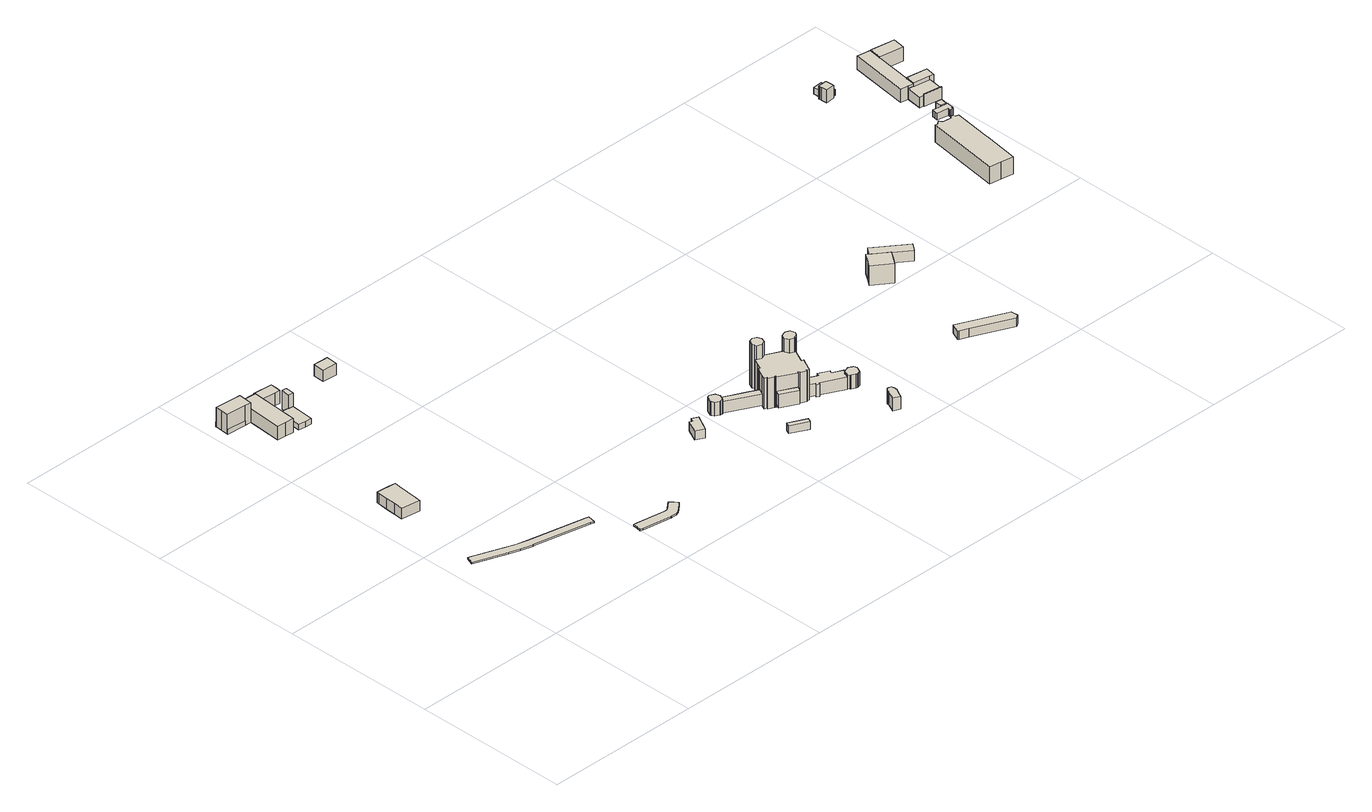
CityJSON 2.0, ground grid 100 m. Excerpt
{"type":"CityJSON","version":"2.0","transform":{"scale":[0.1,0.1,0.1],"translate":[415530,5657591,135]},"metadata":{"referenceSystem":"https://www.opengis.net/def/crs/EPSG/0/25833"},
"CityObjects":{
"building1":{"type":"Building","attributes":{"name":"Schloss Albrechtsberg","Dachtyp_tdc":"tdcPolyFlatRoof","Gemeindeschluessel":14612000,"Dachneigung":0,"QualitaetDacherkennung":100,"Geometrietyp2DReferenz":"3000","measuredHeight":7.02,"function":"31001_3031","roofType":"1000"},"geometry":[{"type":"Solid","lod":"1","boundaries":[[[[0,1,2,3,4,5,6,7,8,9]],[[10,11,12,13,14,15,16,17,18,19]],[[9,11,10,0]],[[8,12,11,9]],[[7,13,12,8]],[[6,14,13,7]],[[5,15,14,6]],[[4,16,15,5]],[[3,17,16,4]],[[2,18,17,3]],[[1,19,18,2]],[[0,10,19,1]]]]}]},
"building2":{"type":"Building","attributes":{"Erfassungsdatum_Objekt":"2022-03-29","BodenHoehe":138.06,"gemHoehe":0,"BauwerkHoehe":1,"Breite":5,"Gemeindeschluessel":"14612000","Geometrietyp2DReferenz":"3000","measuredHeight":1,"function":"53001_1800"},"geometry":[{"type":"Solid","lod":"1","boundaries":[[[[20,21,22,23,24,25,26,27,28,29,30,31,32,33,34,35,36,37]],[[38,39,40,41,42,43,44,45,46,47,48,49,50,51,52,53,54,55]],[[37,39,38,20]],[[36,40,39,37]],[[35,41,40,36]],[[34,42,41,35]],[[33,43,42,34]],[[32,44,43,33]],[[31,45,44,32]],[[30,46,45,31]],[[29,47,46,30]],[[28,48,47,29]],[[27,49,48,28]],[[26,50,49,27]],[[25,51,50,26]],[[24,52,51,25]],[[23,53,52,24]],[[22,54,53,23]],[[21,55,54,22]],[[20,38,55,21]]]]}]},
"building3":{"type":"Building","attributes":{"name":"JugendKunstschule Dresden","Gemeindeschluessel":14612000,"Geometrietyp2DReferenz":"3000","function":"31001_3021","roofType":"9999"},"children":["building3-1","building3-2","building3-3","building3-4","building3-5"]},
"building3-1":{"type":"BuildingPart","attributes":{"Dachtyp_tdc":"tdcPolyFlatRoof","Dachneigung":0,"QualitaetDacherkennung":0,"Geometrietyp2DReferenz":"3000","measuredHeight":3,"roofType":"9999"},"parents":["building3"],"geometry":[{"type":"Solid","lod":"1","boundaries":[[[[56,57,58,59,60,61]],[[62,63,64,65,66,67]],[[61,63,62,56]],[[60,64,63,61]],[[59,65,64,60]],[[58,66,65,59]],[[57,67,66,58]],[[56,62,67,57]]]]}]},
"building3-2":{"type":"BuildingPart","attributes":{"Dachtyp_tdc":"tdcHipAndGableRoof","Dachneigung":13.18,"QualitaetDacherkennung":89,"Geometrietyp2DReferenz":"3000","measuredHeight":9.62,"roofType":"5000"},"parents":["building3"],"geometry":[{"type":"Solid","lod":"1","boundaries":[[[[68,69,70,71,72,73,74,75]],[[76,77,78,79,80,81,82,83]],[[75,77,76,68]],[[74,78,77,75]],[[73,79,78,74]],[[72,80,79,73]],[[71,81,80,72]],[[70,82,81,71]],[[69,83,82,70]],[[68,76,83,69]]]]}]},
"building3-3":{"type":"BuildingPart","attributes":{"Dachtyp_tdc":"tdcGableRoof","Dachneigung":13.86,"QualitaetDacherkennung":63,"Geometrietyp2DReferenz":"3000","measuredHeight":13.36,"roofType":"3100"},"parents":["building3"],"geometry":[{"type":"Solid","lod":"1","boundaries":[[[[84,85,86,87,88,89,90,91,92]],[[93,94,95,62,67,80,96,79,97]],[[92,94,93,84]],[[91,95,94,92]],[[90,62,95,91]],[[89,67,62,90]],[[88,80,67,89]],[[87,96,80,88]],[[86,79,96,87]],[[85,97,79,86]],[[84,93,97,85]]]]}]},
"building3-4":{"type":"BuildingPart","attributes":{"Dachtyp_tdc":"tdcPolyFlatRoof","Dachneigung":0,"QualitaetDacherkennung":0,"Geometrietyp2DReferenz":"3000","measuredHeight":3.04,"roofType":"9999"},"parents":["building3"],"geometry":[{"type":"Solid","lod":"1","boundaries":[[[[98,99,100,101,102]],[[103,104,93,97,105]],[[102,104,103,98]],[[101,93,104,102]],[[100,97,93,101]],[[99,105,97,100]],[[98,103,105,99]]]]}]},
"building3-5":{"type":"BuildingPart","attributes":{"Dachtyp_tdc":"tdcGableRoof","Dachneigung":13.9,"QualitaetDacherkennung":79,"Geometrietyp2DReferenz":"3000","measuredHeight":9.22,"roofType":"3100"},"parents":["building3"],"geometry":[{"type":"Solid","lod":"1","boundaries":[[[[106,107,108,109,110,111,112,113,114,115]],[[116,83,82,117,81,118,119,120,121,122]],[[115,83,116,106]],[[114,82,83,115]],[[113,117,82,114]],[[112,81,117,113]],[[111,118,81,112]],[[110,119,118,111]],[[109,120,119,110]],[[108,121,120,109]],[[107,122,121,108]],[[106,116,122,107]]]]}]},
"building4":{"type":"Building","attributes":{"Dachtyp_tdc":"tdcGableRoof","Gemeindeschluessel":14612000,"Dachneigung":10.42,"QualitaetDacherkennung":85,"Geometrietyp2DReferenz":"3000","measuredHeight":4.04,"function":"31001_9998","roofType":"3100"},"geometry":[{"type":"Solid","lod":"1","boundaries":[[[[123,124,125,126,127,128,129,130]],[[131,132,133,134,135,136,137,138]],[[130,132,131,123]],[[129,133,132,130]],[[128,134,133,129]],[[127,135,134,128]],[[126,136,135,127]],[[125,137,136,126]],[[124,138,137,125]],[[123,131,138,124]]]]}]},
"building5":{"type":"Building","attributes":{"Dachtyp_tdc":"tdcFreeFormRoof","Gemeindeschluessel":14612000,"Dachneigung":67.08,"QualitaetDacherkennung":7,"Geometrietyp2DReferenz":"3000","measuredHeight":14.11,"function":"31001_9998","roofType":"5000"},"geometry":[{"type":"Solid","lod":"1","boundaries":[[[[139,140,141,142,143]],[[144,145,146,147,148]],[[143,145,144,139]],[[142,146,145,143]],[[141,147,146,142]],[[140,148,147,141]],[[139,144,148,140]]]]}]},
"building6":{"type":"Building","attributes":{"Erfassungsdatum_Objekt":"2022-03-29","BodenHoehe":135.21,"gemHoehe":0,"BauwerkHoehe":1,"Breite":6,"Gemeindeschluessel":"14612000","Geometrietyp2DReferenz":"3000","measuredHeight":1,"function":"53001_1800"},"geometry":[{"type":"Solid","lod":"1","boundaries":[[[[149,150,151,152,153,154,155,156,157,158,159,160,161,162,163,164,165,166]],[[167,168,169,170,171,172,173,174,175,176,177,178,179,180,181,182,183,184]],[[166,168,167,149]],[[165,169,168,166]],[[164,170,169,165]],[[163,171,170,164]],[[162,172,171,163]],[[161,173,172,162]],[[160,174,173,161]],[[159,175,174,160]],[[158,176,175,159]],[[157,177,176,158]],[[156,178,177,157]],[[155,179,178,156]],[[154,180,179,155]],[[153,181,180,154]],[[152,182,181,153]],[[151,183,182,152]],[[150,184,183,151]],[[149,167,184,150]]]]}]},
"building7":{"type":"Building","attributes":{"Dachtyp_tdc":"tdcGableRoof","Gemeindeschluessel":14612000,"Dachneigung":61.75,"QualitaetDacherkennung":5,"Geometrietyp2DReferenz":"3000","measuredHeight":13.37,"function":"31001_9998","roofType":"3100"},"geometry":[{"type":"Solid","lod":"1","boundaries":[[[[185,186,187,188]],[[189,190,191,192]],[[188,190,189,185]],[[187,191,190,188]],[[186,192,191,187]],[[185,189,192,186]]]]}]},
"building8":{"type":"Building","attributes":{"Dachtyp_tdc":"tdcPolyFlatRoof","Gemeindeschluessel":14612000,"Dachneigung":0,"QualitaetDacherkennung":0,"Geometrietyp2DReferenz":"3000","BezugspunktDach":"2000","measuredHeight":5.73,"function":"31001_9998"},"geometry":[{"type":"Solid","lod":"1","boundaries":[[[[193,194,195,196,197,198]],[[199,200,201,202,203,204]],[[198,200,199,193]],[[197,201,200,198]],[[196,202,201,197]],[[195,203,202,196]],[[194,204,203,195]],[[193,199,204,194]]]]}]},
"building9":{"type":"Building","attributes":{"Dachtyp_tdc":"tdcPolyFlatRoof","Gemeindeschluessel":14612000,"Dachneigung":0,"QualitaetDacherkennung":60,"Geometrietyp2DReferenz":"3000","measuredHeight":4.98,"function":"31001_9998","roofType":"1000"},"geometry":[{"type":"Solid","lod":"1","boundaries":[[[[205,206,207,208]],[[209,210,211,212]],[[208,210,209,205]],[[207,211,210,208]],[[206,212,211,207]],[[205,209,212,206]]]]}]},
"building10":{"type":"Building","attributes":{"name":"Lingnerschloss","Gemeindeschluessel":14612000,"QualitaetDacherkennung":100,"Geometrietyp2DReferenz":"3000","function":"31001_3031","roofType":"9999"},"children":["building10-1","building10-2","building10-3","building10-4","building10-5","building10-6","building10-7","building10-8","building10-9"]},
"building10-1":{"type":"BuildingPart","attributes":{"Dachtyp_tdc":"tdcLeanToRoof","Dachneigung":0,"QualitaetDacherkennung":100,"Geometrietyp2DReferenz":"3000","measuredHeight":8.75,"roofType":"2100"},"parents":["building10"],"geometry":[{"type":"Solid","lod":"1","boundaries":[[[[213,214,215,216]],[[217,218,219,220]],[[216,218,217,213]],[[215,219,218,216]],[[214,220,219,215]],[[213,217,220,214]]]]}]},
"building10-2":{"type":"BuildingPart","attributes":{"Dachtyp_tdc":"tdcTentRoof","Dachneigung":33.85,"QualitaetDacherkennung":100,"Geometrietyp2DReferenz":"3000","measuredHeight":29.75,"roofType":"3500"},"parents":["building10"],"geometry":[{"type":"Solid","lod":"1","boundaries":[[[[221,222,223,224,225,226,227,228,229,230,231,232,233,234,235,236,237,238]],[[239,240,241,242,243,244,245,246,247,248,249,250,251,252,253,254,255,256]],[[238,240,239,221]],[[237,241,240,238]],[[236,242,241,237]],[[235,243,242,236]],[[234,244,243,235]],[[233,245,244,234]],[[232,246,245,233]],[[231,247,246,232]],[[230,248,247,231]],[[229,249,248,230]],[[228,250,249,229]],[[227,251,250,228]],[[226,252,251,227]],[[225,253,252,226]],[[224,254,253,225]],[[223,255,254,224]],[[222,256,255,223]],[[221,239,256,222]]]]}]},
"building10-3":{"type":"BuildingPart","attributes":{"Dachtyp_tdc":"tdcPolyFlatRoof","Dachneigung":0,"QualitaetDacherkennung":100,"Geometrietyp2DReferenz":"3000","measuredHeight":8.07,"roofType":"1000"},"parents":["building10"],"geometry":[{"type":"Solid","lod":"1","boundaries":[[[[257,258,259,260,261,262,263,264,265,266,267,268,269,270,271,272]],[[273,274,275,276,277,278,279,280,281,282,283,284,285,286,287,288]],[[272,274,273,257]],[[271,275,274,272]],[[270,276,275,271]],[[269,277,276,270]],[[268,278,277,269]],[[267,279,278,268]],[[266,280,279,267]],[[265,281,280,266]],[[264,282,281,265]],[[263,283,282,264]],[[262,284,283,263]],[[261,285,284,262]],[[260,286,285,261]],[[259,287,286,260]],[[258,288,287,259]],[[257,273,288,258]]]]}]},
"building10-4":{"type":"BuildingPart","attributes":{"Dachtyp_tdc":"tdcTentRoof","Dachneigung":33.85,"QualitaetDacherkennung":100,"Geometrietyp2DReferenz":"3000","measuredHeight":29.9,"roofType":"3500"},"parents":["building10"],"geometry":[{"type":"Solid","lod":"1","boundaries":[[[[289,290,291,292,293,294,295,296,297,298,299,300,301,302,303]],[[304,305,306,307,308,309,310,311,312,313,314,315,316,317,318]],[[303,305,304,289]],[[302,306,305,303]],[[301,307,306,302]],[[300,308,307,301]],[[299,309,308,300]],[[298,310,309,299]],[[297,311,310,298]],[[296,312,311,297]],[[295,313,312,296]],[[294,314,313,295]],[[293,315,314,294]],[[292,316,315,293]],[[291,317,316,292]],[[290,318,317,291]],[[289,304,318,290]]]]}]},
"building10-5":{"type":"BuildingPart","attributes":{"Dachtyp_tdc":"tdcPolyFlatRoof","Dachneigung":0,"QualitaetDacherkennung":100,"Geometrietyp2DReferenz":"3000","measuredHeight":9.03,"roofType":"1000"},"parents":["building10"],"geometry":[{"type":"Solid","lod":"1","boundaries":[[[[319,320,321,322,323,324,325]],[[326,327,328,329,330,331,332]],[[325,327,326,319]],[[324,328,327,325]],[[323,329,328,324]],[[322,330,329,323]],[[321,331,330,322]],[[320,332,331,321]],[[319,326,332,320]]]]}]},
"building10-6":{"type":"BuildingPart","attributes":{"Dachtyp_tdc":"tdcPolyFlatRoof","Dachneigung":0,"QualitaetDacherkennung":100,"Geometrietyp2DReferenz":"3000","measuredHeight":20.02,"roofType":"1000"},"parents":["building10"],"geometry":[{"type":"Solid","lod":"1","boundaries":[[[[333,334,335,336,337,338,339,340,341,342,343,344,345,346,347,348,349,350,351,352,353,354,355,356,357,358,359,360,361,362,363,364]],[[365,366,367,368,369,370,371,372,373,374,375,376,377,378,379,380,381,382,383,384,385,386,387,388,389,390,391,392,393,394,395,396]],[[364,366,365,333]],[[363,367,366,364]],[[362,368,367,363]],[[361,369,368,362]],[[360,370,369,361]],[[359,371,370,360]],[[358,372,371,359]],[[357,373,372,358]],[[356,374,373,357]],[[355,375,374,356]],[[354,376,375,355]],[[353,377,376,354]],[[352,378,377,353]],[[351,379,378,352]],[[350,380,379,351]],[[349,381,380,350]],[[348,382,381,349]],[[347,383,382,348]],[[346,384,383,347]],[[345,385,384,346]],[[344,386,385,345]],[[343,387,386,344]],[[342,388,387,343]],[[341,389,388,342]],[[340,390,389,341]],[[339,391,390,340]],[[338,392,391,339]],[[337,393,392,338]],[[336,394,393,337]],[[335,395,394,336]],[[334,396,395,335]],[[333,365,396,334]]]]}]},
"building10-7":{"type":"BuildingPart","attributes":{"Dachtyp_tdc":"tdcPolyFlatRoof","Dachneigung":0,"QualitaetDacherkennung":100,"Geometrietyp2DReferenz":"3000","measuredHeight":7.69,"roofType":"1000"},"parents":["building10"],"geometry":[{"type":"Solid","lod":"1","boundaries":[[[[397,398,399,400,401,402,403,404,405]],[[406,407,408,409,410,411,412,413,414]],[[405,407,406,397]],[[404,408,407,405]],[[403,409,408,404]],[[402,410,409,403]],[[401,411,410,402]],[[400,412,411,401]],[[399,413,412,400]],[[398,414,413,399]],[[397,406,414,398]]]]}]},
"building10-8":{"type":"BuildingPart","attributes":{"Dachtyp_tdc":"tdcTentRoof","Dachneigung":27.58,"QualitaetDacherkennung":100,"Geometrietyp2DReferenz":"3000","measuredHeight":10.17,"roofType":"3500"},"parents":["building10"],"geometry":[{"type":"Solid","lod":"1","boundaries":[[[[415,416,417,418,419,420,421,422,423,424,425,426,427,428,429]],[[430,431,432,433,434,435,436,437,438,439,440,441,442,443,444]],[[429,431,430,415]],[[428,432,431,429]],[[427,433,432,428]],[[426,434,433,427]],[[425,435,434,426]],[[424,436,435,425]],[[423,437,436,424]],[[422,438,437,423]],[[421,439,438,422]],[[420,440,439,421]],[[419,441,440,420]],[[418,442,441,419]],[[417,443,442,418]],[[416,444,443,417]],[[415,430,444,416]]]]}]},
"building10-9":{"type":"BuildingPart","attributes":{"Dachtyp_tdc":"tdcTentRoof","Dachneigung":27.57,"QualitaetDacherkennung":100,"Geometrietyp2DReferenz":"3000","measuredHeight":10.26,"roofType":"3500"},"parents":["building10"],"geometry":[{"type":"Solid","lod":"1","boundaries":[[[[445,446,447,448,449,450,451,452,453,454,455,456,457,458,459]],[[460,461,462,463,464,465,466,467,468,469,470,471,472,473,474]],[[459,461,460,445]],[[458,462,461,459]],[[457,463,462,458]],[[456,464,463,457]],[[455,465,464,456]],[[454,466,465,455]],[[453,467,466,454]],[[452,468,467,453]],[[451,469,468,452]],[[450,470,469,451]],[[449,471,470,450]],[[448,472,471,449]],[[447,473,472,448]],[[446,474,473,447]],[[445,460,474,446]]]]}]},
"building11":{"type":"Building","attributes":{"Dachtyp_tdc":"tdcFreeFormRoof","Gemeindeschluessel":14612000,"Dachneigung":31.44,"QualitaetDacherkennung":41,"Geometrietyp2DReferenz":"3000","measuredHeight":9.42,"function":"31001_9998","roofType":"5000"},"geometry":[{"type":"Solid","lod":"1","boundaries":[[[[475,476,477,478,479,480,481,482,483,484,485,486,487,488,489,490,491,492,493,494,495,496,497,498,499,500,501,502,503,504,505,506,507,508,509,510,511,512,513,514,515,516,517,518,519,520,521,522,523,524,525,526,527,528,529,530,531]],[[532,533,534,535,536,537,538,539,540,541,542,543,544,545,546,547,548,549,550,551,552,553,554,555,556,557,558,559,560,561,562,563,564,565,566,567,568,569,570,571,572,573,574,575,576,577,578,579,580,581,582,583,584,585,586,587,588]],[[531,533,532,475]],[[530,534,533,531]],[[529,535,534,530]],[[528,536,535,529]],[[527,537,536,528]],[[526,538,537,527]],[[525,539,538,526]],[[524,540,539,525]],[[523,541,540,524]],[[522,542,541,523]],[[521,543,542,522]],[[520,544,543,521]],[[519,545,544,520]],[[518,546,545,519]],[[517,547,546,518]],[[516,548,547,517]],[[515,549,548,516]],[[514,550,549,515]],[[513,551,550,514]],[[512,552,551,513]],[[511,553,552,512]],[[510,554,553,511]],[[509,555,554,510]],[[508,556,555,509]],[[507,557,556,508]],[[506,558,557,507]],[[505,559,558,506]],[[504,560,559,505]],[[503,561,560,504]],[[502,562,561,503]],[[501,563,562,502]],[[500,564,563,501]],[[499,565,564,500]],[[498,566,565,499]],[[497,567,566,498]],[[496,568,567,497]],[[495,569,568,496]],[[494,570,569,495]],[[493,571,570,494]],[[492,572,571,493]],[[491,573,572,492]],[[490,574,573,491]],[[489,575,574,490]],[[488,576,575,489]],[[487,577,576,488]],[[486,578,577,487]],[[485,579,578,486]],[[484,580,579,485]],[[483,581,580,484]],[[482,582,581,483]],[[481,583,582,482]],[[480,584,583,481]],[[479,585,584,480]],[[478,586,585,479]],[[477,587,586,478]],[[476,588,587,477]],[[475,532,588,476]]]]}]},
"building12":{"type":"Building","attributes":{"Dachtyp_tdc":"tdcFreeFormRoof","Gemeindeschluessel":14612000,"Dachneigung":59.53,"QualitaetDacherkennung":12,"Geometrietyp2DReferenz":"3000","measuredHeight":8.3,"function":"31001_9998","roofType":"5000"},"geometry":[{"type":"Solid","lod":"1","boundaries":[[[[589,590,591,592,593,594,595]],[[596,597,598,599,600,601,602]],[[595,597,596,589]],[[594,598,597,595]],[[593,599,598,594]],[[592,600,599,593]],[[591,601,600,592]],[[590,602,601,591]],[[589,596,602,590]]]]}]},
"building13":{"type":"Building","attributes":{"Dachtyp_tdc":"tdcGableRoof","Gemeindeschluessel":14612000,"Dachneigung":13.95,"QualitaetDacherkennung":76,"Geometrietyp2DReferenz":"3000","measuredHeight":13.25,"function":"31001_9998","roofType":"3100"},"geometry":[{"type":"Solid","lod":"1","boundaries":[[[[603,604,605,606,607,608,609,610]],[[611,612,613,614,615,616,617,618]],[[610,612,611,603]],[[609,613,612,610]],[[608,614,613,609]],[[607,615,614,608]],[[606,616,615,607]],[[605,617,616,606]],[[604,618,617,605]],[[603,611,618,604]]]]}]},
"building14":{"type":"Building","attributes":{"Dachtyp_tdc":"tdcFreeFormRoof","Gemeindeschluessel":14612000,"Dachneigung":20.96,"QualitaetDacherkennung":74,"Geometrietyp2DReferenz":"3000","measuredHeight":7.47,"function":"31001_9998","roofType":"5000"},"geometry":[{"type":"Solid","lod":"1","boundaries":[[[[619,620,621,622,623,624]],[[625,626,627,628,629,630]],[[624,626,625,619]],[[623,627,626,624]],[[622,628,627,623]],[[621,629,628,622]],[[620,630,629,621]],[[619,625,630,620]]]]}]},
"building15":{"type":"Building","attributes":{"Dachtyp_tdc":"tdcGableRoof","Gemeindeschluessel":14612000,"Dachneigung":44.91,"QualitaetDacherkennung":84,"Geometrietyp2DReferenz":"3000","measuredHeight":15.23,"function":"31001_9998","roofType":"3100"},"geometry":[{"type":"Solid","lod":"1","boundaries":[[[[631,632,633,634,635,636,637,638,639,640,641,642,643,644,645,646,647,648,649,650]],[[651,652,653,654,655,656,657,658,659,660,661,662,663,664,665,666,667,668,669,670]],[[650,652,651,631]],[[649,653,652,650]],[[648,654,653,649]],[[647,655,654,648]],[[646,656,655,647]],[[645,657,656,646]],[[644,658,657,645]],[[643,659,658,644]],[[642,660,659,643]],[[641,661,660,642]],[[640,662,661,641]],[[639,663,662,640]],[[638,664,663,639]],[[637,665,664,638]],[[636,666,665,637]],[[635,667,666,636]],[[634,668,667,635]],[[633,669,668,634]],[[632,670,669,633]],[[631,651,670,632]]]]}]},
"building16":{"type":"Building","attributes":{"Dachtyp_tdc":"tdcFreeFormRoof","Gemeindeschluessel":14612000,"Dachneigung":15.71,"QualitaetDacherkennung":77,"Geometrietyp2DReferenz":"3000","measuredHeight":8.68,"function":"31001_9998","roofType":"5000"},"geometry":[{"type":"Solid","lod":"1","boundaries":[[[[671,672,673,674,675,676,677,678,679]],[[680,681,682,683,684,685,686,687,688]],[[679,681,680,671]],[[678,682,681,679]],[[677,683,682,678]],[[676,684,683,677]],[[675,685,684,676]],[[674,686,685,675]],[[673,687,686,674]],[[672,688,687,673]],[[671,680,688,672]]]]}]},
"building17":{"type":"Building","attributes":{"Dachtyp_tdc":"tdcPolyFlatRoof","Gemeindeschluessel":14612000,"Dachneigung":0,"QualitaetDacherkennung":83,"Geometrietyp2DReferenz":"3000","measuredHeight":4.26,"function":"31001_9998","roofType":"1000"},"geometry":[{"type":"Solid","lod":"1","boundaries":[[[[689,690,691,692,693,694,695,696]],[[697,698,699,700,701,702,703,704]],[[696,698,697,689]],[[695,699,698,696]],[[694,700,699,695]],[[693,701,700,694]],[[692,702,701,693]],[[691,703,702,692]],[[690,704,703,691]],[[689,697,704,690]]]]}]},
"building18":{"type":"Building","attributes":{"Dachtyp_tdc":"tdcPolyFlatRoof","Gemeindeschluessel":14612000,"Dachneigung":3.78,"QualitaetDacherkennung":68,"Geometrietyp2DReferenz":"3000","measuredHeight":4.01,"function":"31001_9998","roofType":"2100"},"geometry":[{"type":"Solid","lod":"1","boundaries":[[[[705,706,707,708,709,710]],[[711,712,713,714,715,716]],[[710,712,711,705]],[[709,713,712,710]],[[708,714,713,709]],[[707,715,714,708]],[[706,716,715,707]],[[705,711,716,706]]]]}]},
"building19":{"type":"Building","attributes":{"Dachtyp_tdc":"tdcGableRoof","Gemeindeschluessel":14612000,"Dachneigung":24.61,"QualitaetDacherkennung":6,"Geometrietyp2DReferenz":"3000","measuredHeight":3.44,"function":"31001_9998","roofType":"3100"},"geometry":[{"type":"Solid","lod":"1","boundaries":[[[[717,718,719,720]],[[702,721,722,703]],[[720,721,702,717]],[[719,722,721,720]],[[718,703,722,719]],[[717,702,703,718]]]]}]},
"building20":{"type":"Building","attributes":{"Gemeindeschluessel":14612000,"Geometrietyp2DReferenz":"3000","function":"31001_9998","roofType":"9999"},"children":["building20-1","building20-2"]},
"building20-1":{"type":"BuildingPart","attributes":{"Dachtyp_tdc":"tdcGableRoof","Dachneigung":33.95,"QualitaetDacherkennung":69,"Geometrietyp2DReferenz":"3000","measuredHeight":5.51,"roofType":"3100"},"parents":["building20"],"geometry":[{"type":"Solid","lod":"1","boundaries":[[[[723,724,725,726,727,728,729,730,731,732,733,734,735,736,737]],[[738,739,740,741,742,743,744,745,746,747,748,749,750,751,752]],[[737,739,738,723]],[[736,740,739,737]],[[735,741,740,736]],[[734,742,741,735]],[[733,743,742,734]],[[732,744,743,733]],[[731,745,744,732]],[[730,746,745,731]],[[729,747,746,730]],[[728,748,747,729]],[[727,749,748,728]],[[726,750,749,727]],[[725,751,750,726]],[[724,752,751,725]],[[723,738,752,724]]]]}]},
"building20-2":{"type":"BuildingPart","attributes":{"Dachtyp_tdc":"tdcGableRoof","Dachneigung":34.64,"QualitaetDacherkennung":89,"Geometrietyp2DReferenz":"3000","measuredHeight":5.51,"roofType":"3100"},"parents":["building20"],"geometry":[{"type":"Solid","lod":"1","boundaries":[[[[753,754,755,756]],[[757,758,748,747]],[[756,758,757,753]],[[755,748,758,756]],[[754,747,748,755]],[[753,757,747,754]]]]}]},
"building21":{"type":"Building","attributes":{"Gemeindeschluessel":14612000,"Geometrietyp2DReferenz":"3000","function":"31001_9998","roofType":"9999"},"children":["building21-1","building21-2","building21-3","building21-4","building21-5"]},
"building21-1":{"type":"BuildingPart","attributes":{"Dachtyp_tdc":"tdcGableRoof","Dachneigung":50.21,"QualitaetDacherkennung":77,"Geometrietyp2DReferenz":"3000","measuredHeight":11.12,"roofType":"3100"},"parents":["building21"],"geometry":[{"type":"Solid","lod":"1","boundaries":[[[[759,760,761,762,763]],[[764,765,766,767,768]],[[763,765,764,759]],[[762,766,765,763]],[[761,767,766,762]],[[760,768,767,761]],[[759,764,768,760]]]]}]},
"building21-2":{"type":"BuildingPart","attributes":{"Dachtyp_tdc":"tdcGableRoof","Dachneigung":34.72,"QualitaetDacherkennung":77,"Geometrietyp2DReferenz":"3000","measuredHeight":9.91,"roofType":"3100"},"parents":["building21"],"geometry":[{"type":"Solid","lod":"1","boundaries":[[[[769,770,771,772,773,774,775]],[[776,766,777,778,779,780,781]],[[775,766,776,769]],[[774,777,766,775]],[[773,778,777,774]],[[772,779,778,773]],[[771,780,779,772]],[[770,781,780,771]],[[769,776,781,770]]]]}]},
"building21-3":{"type":"BuildingPart","attributes":{"Dachtyp_tdc":"tdcGableRoof","Dachneigung":35.55,"QualitaetDacherkennung":34,"Geometrietyp2DReferenz":"3000","measuredHeight":10.07,"roofType":"3100"},"parents":["building21"],"geometry":[{"type":"Solid","lod":"1","boundaries":[[[[782,783,784,785]],[[786,780,779,787]],[[785,780,786,782]],[[784,779,780,785]],[[783,787,779,784]],[[782,786,787,783]]]]}]},
"building21-4":{"type":"BuildingPart","attributes":{"Dachtyp_tdc":"tdcGableRoof","Dachneigung":44.22,"QualitaetDacherkennung":81,"Geometrietyp2DReferenz":"3000","measuredHeight":11.08,"roofType":"3100"},"parents":["building21"],"geometry":[{"type":"Solid","lod":"1","boundaries":[[[[788,789,790,791,792]],[[793,794,795,796,797]],[[792,794,793,788]],[[791,795,794,792]],[[790,796,795,791]],[[789,797,796,790]],[[788,793,797,789]]]]}]},
"building21-5":{"type":"BuildingPart","attributes":{"Dachtyp_tdc":"tdcHipAndGableRoof","Dachneigung":42.88,"QualitaetDacherkennung":61,"Geometrietyp2DReferenz":"3000","measuredHeight":11.05,"roofType":"5000"},"parents":["building21"],"geometry":[{"type":"Solid","lod":"1","boundaries":[[[[798,799,800,801,802,803,804,805,806,807]],[[808,793,797,796,768,767,776,809,810,811]],[[807,793,808,798]],[[806,797,793,807]],[[805,796,797,806]],[[804,768,796,805]],[[803,767,768,804]],[[802,776,767,803]],[[801,809,776,802]],[[800,810,809,801]],[[799,811,810,800]],[[798,808,811,799]]]]}]}
},
"vertices":[
[171,1220,200],[185,1367,200],[189,1401,200],[142,1405,200],[64,1413,200],[63,1396,200],[57,1332,200],[52,1270,200],[48,1210,200],[169,1194,200],[171,1220,130],[169,1194,130],[48,1210,130],[52,1270,130],[57,1332,130],[63,1396,130],[64,1413,130],[142,1405,130],[189,1401,130],[185,1367,130],
[115,751,41],[322,675,41],[388,651,41],[389,651,41],[390,651,41],[464,631,41],[465,631,41],[466,631,41],[830,558,41],[850,554,41],[855,579,41],[860,603,41],[840,607,41],[476,680,41],[404,699,41],[339,722,41],[132,798,41],[123,774,41],[115,751,31],[123,774,31],[132,798,31],[339,722,31],[404,699,31],[476,680,31],[840,607,31],[860,603,31],[855,579,31],[850,554,31],[830,558,31],[466,631,31],[465,631,31],[464,631,31],[390,651,31],[389,651,31],[388,651,31],[322,675,31],
[15,2580,105],[140,2570,105],[141,2575,105],[126,2576,105],[78,2580,105],[15,2584,105],[15,2580,75],[15,2584,75],[78,2580,75],[126,2576,75],[141,2575,75],[140,2570,75],
[270,2250,165],[286,2471,165],[285,2471,165],[291,2559,165],[182,2567,165],[176,2478,165],[159,2258,165],[216,2254,165],[270,2250,75],[216,2254,75],[159,2258,75],[176,2478,75],[182,2567,75],[291,2559,75],[285,2471,75],[286,2471,75],
[8,2491,203],[134,2481,203],[176,2478,203],[179,2522,203],[182,2567,203],[140,2570,203],[15,2580,203],[15,2578,203],[12,2535,203],[8,2491,75],[12,2535,75],[15,2578,75],[179,2522,75],[134,2481,75],
[8,2487,106],[133,2477,106],[134,2481,106],[8,2491,106],[8,2490,106],[8,2487,75],[8,2490,75],[133,2477,75],
[289,2501,159],[379,2495,159],[411,2492,159],[414,2527,159],[417,2562,159],[292,2571,159],[291,2559,159],[289,2537,159],[285,2471,159],[286,2471,159],[289,2501,75],[289,2537,75],[292,2571,75],[417,2562,75],[414,2527,75],[411,2492,75],[379,2495,75],
[362,2391,112],[315,2394,112],[304,2242,112],[351,2239,112],[392,2236,112],[403,2384,112],[373,2386,112],[373,2390,112],[362,2391,76],[373,2390,76],[373,2386,76],[403,2384,76],[392,2236,76],[351,2239,76],[304,2242,76],[315,2394,76],
[373,2390,201],[373,2386,201],[403,2384,201],[407,2440,201],[377,2442,201],[373,2390,78],[377,2442,78],[407,2440,78],[403,2384,78],[373,2386,78],
[999,352,12],[1019,349,12],[1204,322,12],[1206,321,12],[1208,321,12],[1244,321,12],[1254,325,12],[1264,328,12],[1311,369,12],[1327,382,12],[1307,405,12],[1288,427,12],[1272,414,12],[1233,381,12],[1211,381,12],[1028,409,12],[1008,412,12],[1004,382,12],[999,352,2],[1004,382,2],[1008,412,2],[1028,409,2],[1211,381,2],[1233,381,2],[1272,414,2],[1288,427,2],[1307,405,2],[1327,382,2],[1311,369,2],[1264,328,2],[1254,325,2],[1244,321,2],[1208,321,2],[1206,321,2],[1204,322,2],[1019,349,2],
[692,2442,177],[787,2438,177],[790,2510,177],[695,2515,177],[692,2442,102],[695,2515,102],[790,2510,102],[787,2438,102],
[1606,545,260],[1660,517,260],[1715,621,260],[1677,641,260],[1666,617,260],[1647,625,260],[1606,545,202],[1647,625,202],[1666,617,202],[1677,641,202],[1715,621,202],[1660,517,202],
[2172,246,207],[2061,300,207],[2049,274,207],[2159,220,207],[2172,246,157],[2159,220,157],[2049,274,157],[2061,300,157],
[2239,390,309],[2130,446,309],[2115,415,309],[2224,361,309],[2239,390,222],[2224,361,222],[2115,415,222],[2130,446,222],
[2201,625,491],[2229,637,491],[2240,665,491],[2239,667,491],[2239,668,491],[2234,680,491],[2235,679,491],[2230,691,491],[2228,692,491],[2205,704,491],[2201,702,491],[2178,695,491],[2176,690,491],[2164,667,491],[2165,665,491],[2171,652,491],[2169,647,491],[2173,637,491],[2201,625,206],[2173,637,206],[2169,647,206],[2171,652,206],[2165,665,206],[2164,667,206],[2176,690,206],[2178,695,206],[2201,702,206],[2205,704,206],[2228,692,206],[2230,691,206],[2235,679,206],[2234,680,206],[2239,668,206],[2239,667,206],[2240,665,206],[2229,637,206],
[2431,435,282],[2421,415,282],[2344,453,282],[2311,384,282],[2316,395,282],[2357,375,282],[2351,364,282],[2369,355,282],[2374,367,282],[2518,296,282],[2533,328,282],[2566,340,282],[2549,348,282],[2552,354,282],[2487,386,282],[2496,403,282],[2431,435,202],[2496,403,202],[2487,386,202],[2552,354,202],[2549,348,202],[2566,340,202],[2533,328,202],[2518,296,202],[2374,367,202],[2369,355,202],[2351,364,202],[2357,375,202],[2316,395,202],[2311,384,202],[2344,453,202],[2421,415,202],
[2393,557,490],[2396,558,490],[2408,581,490],[2407,582,490],[2399,608,490],[2395,610,490],[2373,621,490],[2368,620,490],[2359,618,490],[2340,610,490],[2328,582,490],[2340,554,490],[2368,543,490],[2373,545,490],[2376,551,490],[2393,557,204],[2376,551,204],[2373,545,204],[2368,543,204],[2340,554,204],[2328,582,204],[2340,610,204],[2359,618,204],[2368,620,204],[2373,621,204],[2395,610,204],[2399,608,204],[2407,582,204],[2408,581,204],[2396,558,204],
[2239,667,307],[2240,665,307],[2229,637,307],[2330,587,307],[2340,610,307],[2359,618,307],[2346,615,307],[2239,667,216],[2346,615,216],[2359,618,216],[2340,610,216],[2330,587,216],[2229,637,216],[2240,665,216],
[2340,554,403],[2328,582,403],[2330,587,403],[2229,637,403],[2201,625,403],[2173,637,403],[2169,647,403],[2146,601,403],[2129,566,403],[2117,572,403],[2114,565,403],[2105,546,403],[2087,511,403],[2074,484,403],[2090,477,403],[2086,468,403],[2121,451,403],[2125,459,403],[2134,455,403],[2130,446,403],[2239,390,403],[2243,400,403],[2255,394,403],[2251,384,403],[2285,368,403],[2289,377,403],[2304,370,403],[2311,384,403],[2344,453,403],[2331,459,403],[2373,545,403],[2368,543,403],[2340,554,203],[2368,543,203],[2373,545,203],[2331,459,203],[2344,453,203],[2311,384,203],[2304,370,203],[2289,377,203],[2285,368,203],[2251,384,203],[2255,394,203],[2243,400,203],[2239,390,203],[2130,446,203],[2134,455,203],[2125,459,203],[2121,451,203],[2086,468,203],[2090,477,203],[2074,484,203],[2087,511,203],[2105,546,203],[2114,565,203],[2117,572,203],[2129,566,203],[2146,601,203],[2169,647,203],[2173,637,203],[2201,625,203],[2229,637,203],[2330,587,203],[2328,582,203],
[1899,641,282],[1882,607,282],[1888,609,282],[2087,511,282],[2105,546,282],[2027,585,282],[1906,645,282],[1901,665,282],[1890,670,282],[1899,641,205],[1890,670,205],[1901,665,205],[1906,645,205],[2027,585,205],[2105,546,205],[2087,511,205],[1888,609,205],[1882,607,205],
[1899,641,299],[1892,663,299],[1890,670,299],[1860,684,299],[1858,685,299],[1842,680,299],[1837,672,299],[1823,643,299],[1825,636,299],[1832,618,299],[1833,618,299],[1860,604,299],[1864,602,299],[1881,607,299],[1882,607,299],[1899,641,209],[1882,607,209],[1881,607,209],[1864,602,209],[1860,604,209],[1833,618,209],[1832,618,209],[1825,636,209],[1823,643,209],[1837,672,209],[1842,680,209],[1858,685,209],[1860,684,209],[1890,670,209],[1892,663,209],
[2595,325,299],[2594,325,299],[2566,340,299],[2555,336,299],[2533,328,299],[2518,296,299],[2519,293,299],[2525,280,299],[2531,277,299],[2555,266,299],[2563,262,299],[2576,266,299],[2584,268,299],[2599,298,299],[2602,304,299],[2595,325,208],[2602,304,208],[2599,298,208],[2584,268,208],[2576,266,208],[2563,262,208],[2555,266,208],[2531,277,208],[2525,280,208],[2519,293,208],[2518,296,208],[2533,328,208],[2555,336,208],[2566,340,208],[2594,325,208],
[2644,31,243],[2665,69,243],[2661,72,243],[2662,73,243],[2662,75,243],[2663,76,243],[2664,78,243],[2664,80,243],[2664,82,243],[2665,83,243],[2665,85,243],[2664,87,243],[2664,88,243],[2664,90,243],[2663,91,243],[2663,93,243],[2662,95,243],[2661,96,243],[2660,98,243],[2659,100,243],[2658,101,243],[2657,102,243],[2655,103,243],[2654,104,243],[2653,105,243],[2651,106,243],[2650,106,243],[2648,107,243],[2646,107,243],[2644,108,243],[2643,108,243],[2641,108,243],[2639,108,243],[2637,107,243],[2636,107,243],[2634,106,243],[2633,106,243],[2631,105,243],[2630,104,243],[2628,103,243],[2627,102,243],[2625,101,243],[2624,100,243],[2623,99,243],[2622,97,243],[2621,96,243],[2620,95,243],[2620,93,243],[2619,91,243],[2619,90,243],[2618,88,243],[2618,86,243],[2618,85,243],[2618,83,243],[2618,81,243],[2590,25,243],[2632,5,243],[2644,31,159],[2632,5,159],[2590,25,159],[2618,81,159],[2618,83,159],[2618,85,159],[2618,86,159],[2618,88,159],[2619,90,159],[2619,91,159],[2620,93,159],[2620,95,159],[2621,96,159],[2622,97,159],[2623,99,159],[2624,100,159],[2625,101,159],[2627,102,159],[2628,103,159],[2630,104,159],[2631,105,159],[2633,106,159],[2634,106,159],[2636,107,159],[2637,107,159],[2639,108,159],[2641,108,159],[2643,108,159],[2644,108,159],[2646,107,159],[2648,107,159],[2650,106,159],[2651,106,159],[2653,105,159],[2654,104,159],[2655,103,159],[2657,102,159],[2658,101,159],[2659,100,159],[2660,98,159],[2661,96,159],[2662,95,159],[2663,93,159],[2663,91,159],[2664,90,159],[2664,88,159],[2664,87,159],[2665,85,159],[2665,83,159],[2664,82,159],[2664,80,159],[2664,78,159],[2663,76,159],[2662,75,159],[2662,73,159],[2661,72,159],[2665,69,159],
[3296,267,252],[3270,207,252],[3278,203,252],[3331,180,252],[3580,70,252],[3604,84,252],[3602,131,252],[3296,267,197],[3602,131,197],[3604,84,197],[3580,70,197],[3331,180,197],[3278,203,197],[3270,207,197],
[3363,980,289],[3332,935,289],[3443,855,289],[3475,899,289],[3508,944,289],[3470,972,289],[3420,1008,289],[3396,1026,289],[3363,980,163],[3396,1026,163],[3420,1008,163],[3470,972,163],[3508,944,163],[3475,899,163],[3443,855,163],[3332,935,163],
[3420,1008,232],[3470,972,232],[3515,1031,232],[3663,924,232],[3701,973,232],[3505,1118,232],[3420,1008,164],[3505,1118,164],[3701,973,164],[3663,924,164],[3515,1031,164],[3470,972,164],
[4529,1605,294],[4511,1608,294],[4438,1125,294],[4517,1113,294],[4595,1101,294],[4631,1330,294],[4634,1355,294],[4667,1585,294],[4649,1588,294],[4649,1591,294],[4637,1607,294],[4633,1608,294],[4618,1597,294],[4617,1593,294],[4589,1597,294],[4560,1601,294],[4561,1603,294],[4550,1620,294],[4546,1620,294],[4530,1609,294],[4529,1605,182],[4530,1609,182],[4546,1620,182],[4550,1620,182],[4561,1603,182],[4560,1601,182],[4589,1597,182],[4617,1593,182],[4618,1597,182],[4633,1608,182],[4637,1607,182],[4649,1591,182],[4649,1588,182],[4667,1585,182],[4634,1355,182],[4631,1330,182],[4595,1101,182],[4517,1113,182],[4438,1125,182],[4511,1608,182],
[4317,2296,306],[4317,2284,306],[4318,2275,306],[4320,2239,306],[4378,2242,306],[4378,2253,306],[4376,2298,306],[4375,2299,306],[4330,2297,306],[4317,2296,223],[4330,2297,223],[4375,2299,223],[4376,2298,223],[4378,2253,223],[4378,2242,223],[4320,2239,223],[4318,2275,223],[4317,2284,223],
[4376,2298,269],[4389,2298,269],[4389,2305,269],[4387,2342,269],[4387,2346,269],[4328,2343,269],[4330,2297,269],[4375,2299,269],[4376,2298,226],[4375,2299,226],[4330,2297,226],[4328,2343,226],[4387,2346,226],[4387,2342,226],[4389,2305,226],[4389,2298,226],
[4378,2253,263],[4398,2254,263],[4401,2254,263],[4399,2299,263],[4389,2298,263],[4376,2298,263],[4378,2253,224],[4376,2298,224],[4389,2298,224],[4399,2299,224],[4401,2254,224],[4398,2254,224],
[4387,2342,252],[4389,2305,252],[4424,2307,252],[4422,2343,252],[4422,2343,226],[4424,2307,226],
[4730,1690,253],[4732,1704,253],[4739,1703,253],[4741,1721,253],[4744,1745,253],[4736,1746,253],[4699,1751,253],[4699,1750,253],[4644,1758,253],[4641,1735,253],[4638,1717,253],[4710,1707,253],[4708,1692,253],[4714,1692,253],[4725,1690,253],[4730,1690,209],[4725,1690,209],[4714,1692,209],[4708,1692,209],[4710,1707,209],[4638,1717,209],[4641,1735,209],[4644,1758,209],[4699,1750,209],[4699,1751,209],[4736,1746,209],[4744,1745,209],[4741,1721,209],[4739,1703,209],[4732,1704,209],
[4705,1795,257],[4699,1751,257],[4736,1746,257],[4742,1789,257],[4705,1795,209],[4742,1789,209],
[4843,2000,303],[4710,2019,303],[4701,1958,303],[4807,1942,303],[4834,1938,303],[4843,2000,211],[4834,1938,211],[4807,1942,211],[4701,1958,211],[4710,2019,211],
[4665,1963,281],[4650,1863,281],[4678,1859,281],[4793,1842,281],[4797,1873,281],[4803,1912,281],[4807,1942,281],[4665,1963,211],[4803,1912,211],[4797,1873,211],[4793,1842,211],[4678,1859,211],[4650,1863,211],
[4677,1855,291],[4792,1838,291],[4793,1842,291],[4678,1859,291],[4677,1855,211],[4792,1838,211],
[4764,2338,302],[4757,2339,302],[4745,2258,302],[4902,2235,302],[4914,2316,302],[4764,2338,211],[4914,2316,211],[4902,2235,211],[4745,2258,211],[4757,2339,211],
[4765,2342,297],[4711,2350,297],[4670,2356,297],[4613,1970,297],[4665,1963,297],[4701,1958,297],[4710,2019,297],[4745,2258,297],[4757,2339,297],[4764,2338,297],[4765,2342,211],[4613,1970,211],[4670,2356,211],[4711,2350,211]
]}
